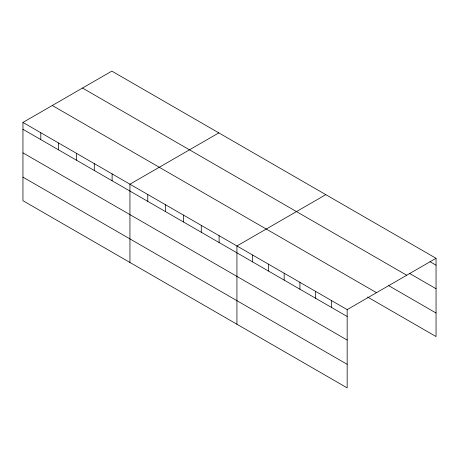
<?xml version="1.0" encoding="UTF-8"?>
<svg xmlns="http://www.w3.org/2000/svg" width="459" height="459" viewBox="0 0 459 459"><rect width="100%" height="100%" fill="white"/><g stroke="black" fill="none" stroke-linecap="round" stroke-linejoin="round"><path stroke-width="0.69" d="M22.95 122.433L347.165 309.618L347.165 387.884L22.95 200.698L22.95 122.433L111.835 71.116L436.05 258.302L436.05 336.567L367.607 297.053M218.823 132.886L129.943 184.202L129.943 262.468M325.815 194.656L236.93 245.972L236.93 324.243M347.165 309.618L436.05 258.302M429.991 261.67L436.05 265.164M409.399 273.34L436.05 288.728M82.5 88.048L406.72 275.234M388.807 285.727L436.05 313.004M52.28 105.495L376.5 292.681M22.95 129.295L347.165 316.481M22.95 152.858L347.165 340.044M22.95 177.14L347.165 364.32M331.421 300.525L331.421 307.392M315.672 291.431L315.672 298.298M299.922 282.342L299.922 289.204M284.178 273.248L284.178 280.116M268.429 264.16L268.429 271.022M252.679 255.066L252.679 261.928M219.104 235.679L219.104 242.541M201.272 225.386L201.272 232.248M183.439 215.087L183.439 221.955M165.607 204.794L165.607 211.656M147.775 194.496L147.775 201.363M112.111 173.909L112.111 180.771M94.279 163.611L94.279 170.478M76.446 153.317L76.446 160.185M58.614 143.024L58.614 149.886M40.782 132.726L40.782 139.593"/></g></svg>
